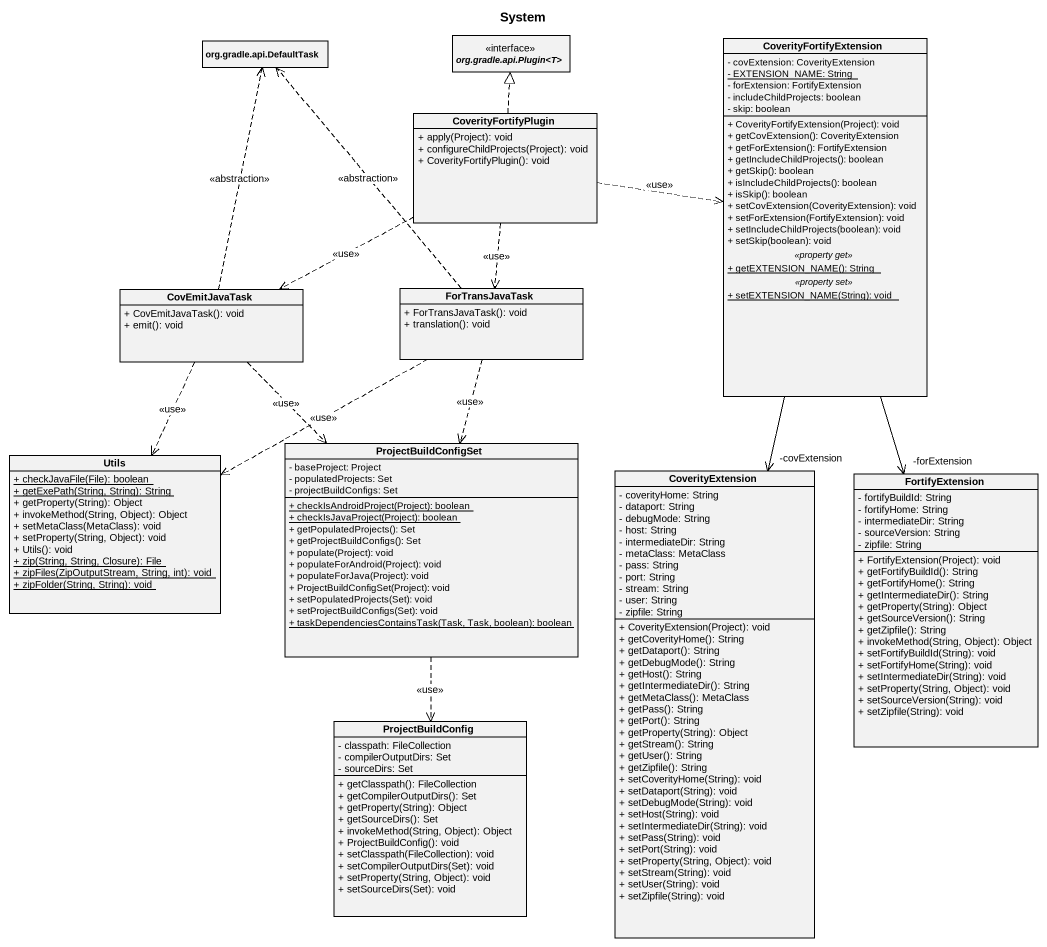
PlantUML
@startuml
title System
hide circle
hide empty members
skinparam classAttributeIconSize 0
class "org.gradle.api.DefaultTask" as org_gradle_api_DefaultTask
interface "org.gradle.api.Plugin<T>" as org_gradle_api_Plugin_T
class CoverityFortifyExtension {
  - covExtension: CoverityExtension
  {static} - EXTENSION_NAME: String
  - forExtension: FortifyExtension
  - includeChildProjects: boolean
  - skip: boolean
  --
  + CoverityFortifyExtension(Project): void
  + getCovExtension(): CoverityExtension
  + getForExtension(): FortifyExtension
  + getIncludeChildProjects(): boolean
  + getSkip(): boolean
  + isIncludeChildProjects(): boolean
  + isSkip(): boolean
  + setCovExtension(CoverityExtension): void
  + setForExtension(FortifyExtension): void
  + setIncludeChildProjects(boolean): void
  + setSkip(boolean): void
  .. <<property get>> ..
  {static} + getEXTENSION_NAME(): String
  .. <<property set>> ..
  {static} + setEXTENSION_NAME(String): void
}
class CoverityFortifyPlugin {
  + apply(Project): void
  + configureChildProjects(Project): void
  + CoverityFortifyPlugin(): void
}
class CovEmitJavaTask {
  + CovEmitJavaTask(): void
  + emit(): void
}
class ForTransJavaTask {
  + ForTransJavaTask(): void
  + translation(): void
}
class ProjectBuildConfigSet {
  - baseProject: Project
  - populatedProjects: Set
  - projectBuildConfigs: Set
  {static} + checkIsAndroidProject(Project): boolean
  {static} + checkIsJavaProject(Project): boolean
  + getPopulatedProjects(): Set
  + getProjectBuildConfigs(): Set
  + populate(Project): void
  + populateForAndroid(Project): void
  + populateForJava(Project): void
  + ProjectBuildConfigSet(Project): void
  + setPopulatedProjects(Set): void
  + setProjectBuildConfigs(Set): void
  {static} + taskDependenciesContainsTask(Task, Task, boolean): boolean
}
class Utils {
  {static} + checkJavaFile(File): boolean
  {static} + getExePath(String, String): String
  + getProperty(String): Object
  + invokeMethod(String, Object): Object
  + setMetaClass(MetaClass): void
  + setProperty(String, Object): void
  + Utils(): void
  {static} + zip(String, String, Closure): File
  {static} + zipFiles(ZipOutputStream, String, int): void
  {static} + zipFolder(String, String): void
}
class CoverityExtension {
  - coverityHome: String
  - dataport: String
  - debugMode: String
  - host: String
  - intermediateDir: String
  - metaClass: MetaClass
  - pass: String
  - port: String
  - stream: String
  - user: String
  - zipfile: String
  + CoverityExtension(Project): void
  + getCoverityHome(): String
  + getDataport(): String
  + getDebugMode(): String
  + getHost(): String
  + getIntermediateDir(): String
  + getMetaClass(): MetaClass
  + getPass(): String
  + getPort(): String
  + getProperty(String): Object
  + getStream(): String
  + getUser(): String
  + getZipfile(): String
  + setCoverityHome(String): void
  + setDataport(String): void
  + setDebugMode(String): void
  + setHost(String): void
  + setIntermediateDir(String): void
  + setPass(String): void
  + setPort(String): void
  + setProperty(String, Object): void
  + setStream(String): void
  + setUser(String): void
  + setZipfile(String): void
}
class FortifyExtension {
  - fortifyBuildId: String
  - fortifyHome: String
  - intermediateDir: String
  - sourceVersion: String
  - zipfile: String
  + FortifyExtension(Project): void
  + getFortifyBuildId(): String
  + getFortifyHome(): String
  + getIntermediateDir(): String
  + getProperty(String): Object
  + getSourceVersion(): String
  + getZipfile(): String
  + invokeMethod(String, Object): Object
  + setFortifyBuildId(String): void
  + setFortifyHome(String): void
  + setIntermediateDir(String): void
  + setProperty(String, Object): void
  + setSourceVersion(String): void
  + setZipfile(String): void
}
class ProjectBuildConfig {
  - classpath: FileCollection
  - compilerOutputDirs: Set
  - sourceDirs: Set
  + getClasspath(): FileCollection
  + getCompilerOutputDirs(): Set
  + getProperty(String): Object
  + getSourceDirs(): Set
  + invokeMethod(String, Object): Object
  + ProjectBuildConfig(): void
  + setClasspath(FileCollection): void
  + setCompilerOutputDirs(Set): void
  + setProperty(String, Object): void
  + setSourceDirs(Set): void
}
CoverityFortifyExtension --> "-covExtension" CoverityExtension
CoverityFortifyExtension --> "-forExtension" FortifyExtension
CoverityFortifyPlugin .up.|> org_gradle_api_Plugin_T
CoverityFortifyPlugin .right.> CoverityFortifyExtension : <<use>>
CoverityFortifyPlugin .left.> CovEmitJavaTask : <<use>>
CoverityFortifyPlugin ..> ForTransJavaTask : <<use>>
CovEmitJavaTask .up.> org_gradle_api_DefaultTask : <<abstraction>>
CovEmitJavaTask ..> ProjectBuildConfigSet : <<use>>
CovEmitJavaTask ..> Utils : <<use>>
ForTransJavaTask .up.> org_gradle_api_DefaultTask : <<abstraction>>
ForTransJavaTask ..> ProjectBuildConfigSet : <<use>>
ForTransJavaTask .left.> Utils : <<use>>
ProjectBuildConfigSet ..> ProjectBuildConfig : <<use>>
@enduml
